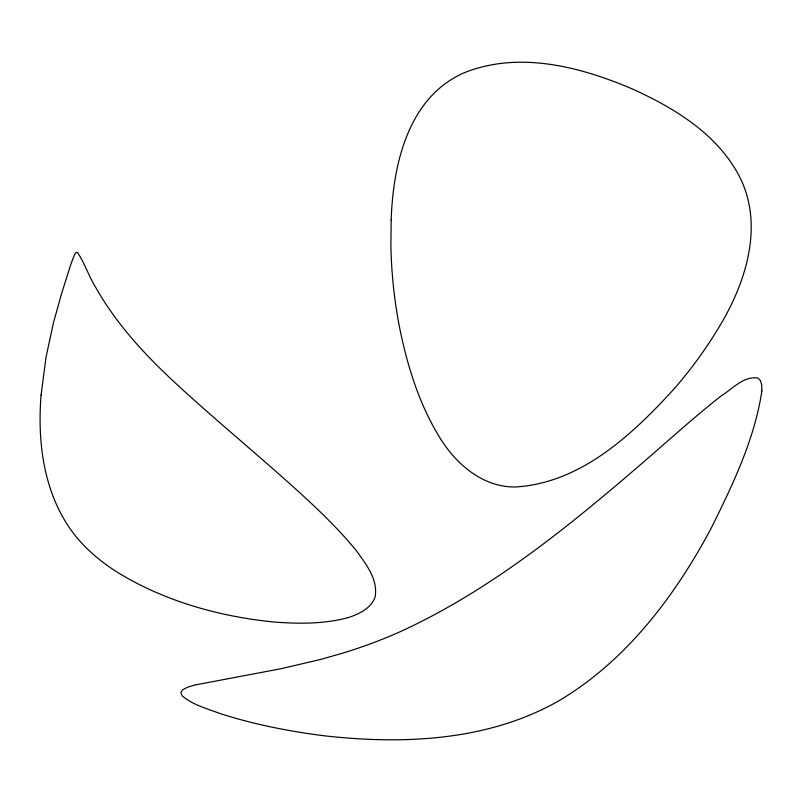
<?xml version="1.0" encoding="UTF-8"?>
<svg xmlns="http://www.w3.org/2000/svg" width="802" height="802" viewBox="0 0 802 802"><rect width="100%" height="100%" fill="white"/><g stroke="black" fill="none" stroke-linecap="round" stroke-linejoin="round"><path stroke-width="1.2" d="M391.186 219.758L390.885 245.703A1422.066 821.017 0 0 0 399.185 325.592C407.155 365.642 419.356 405.531 441.421 440.228C457.611 465.421 483.526 487.095 514.874 487.004C581.049 483.375 633.179 433.922 675.404 387.416A874.15 504.689 0 0 0 716.747 330.855C745.238 285.462 765.629 225.101 738.361 174.395C715.895 133.182 673.82 107.749 632.287 88.932C580.788 66.957 520.518 51.117 466.092 72.01C408.549 95.528 393.07 163.788 391.186 219.758M41.072 395.095C37.453 440.799 43.168 489.451 69.674 528.087A251.066 144.951 0 0 0 116.541 571.746C164.019 601.149 219.106 616.578 274.384 622.061C299.226 623.866 324.63 624.146 348.82 617.44C359.366 613.851 370.504 608.568 374.975 597.62C378.564 579.756 366.033 564.177 356.258 550.593C342.855 534.082 327.787 519.034 312.389 504.398C268.339 463.235 221.322 425.401 177.001 384.529C146.044 356.008 116.881 324.77 96.029 287.948C88.902 276.69 84.952 263.607 77.594 252.58L76.18 252.409L74.746 254.124L71.127 263.527L61.594 293.512L53.473 322.735L46.025 357.211L41.072 395.095M761.9 390.955C754.421 440.027 732.346 485.671 710.402 529.721C673.971 597.55 625.269 661.77 557.961 701.329C487.626 740.998 403.536 744.657 324.99 735.875C289.532 731.454 254.314 724.517 220.239 713.62C207.177 708.667 192.871 705.018 182.054 695.735L180.791 692.547L182.635 689.79L187.357 687.324L194.706 685.048L281.492 668.637L321.171 659.294L341.993 653.359A390.975 225.723 0 0 0 405.692 629.169C489.832 589.46 563.174 530.954 633.42 470.724C662.622 445.782 690.913 419.737 721.098 395.957C732.286 389.07 743.675 375.717 757.98 378.053L760.396 380.549L761.71 384.82L761.9 390.955"/></g></svg>
